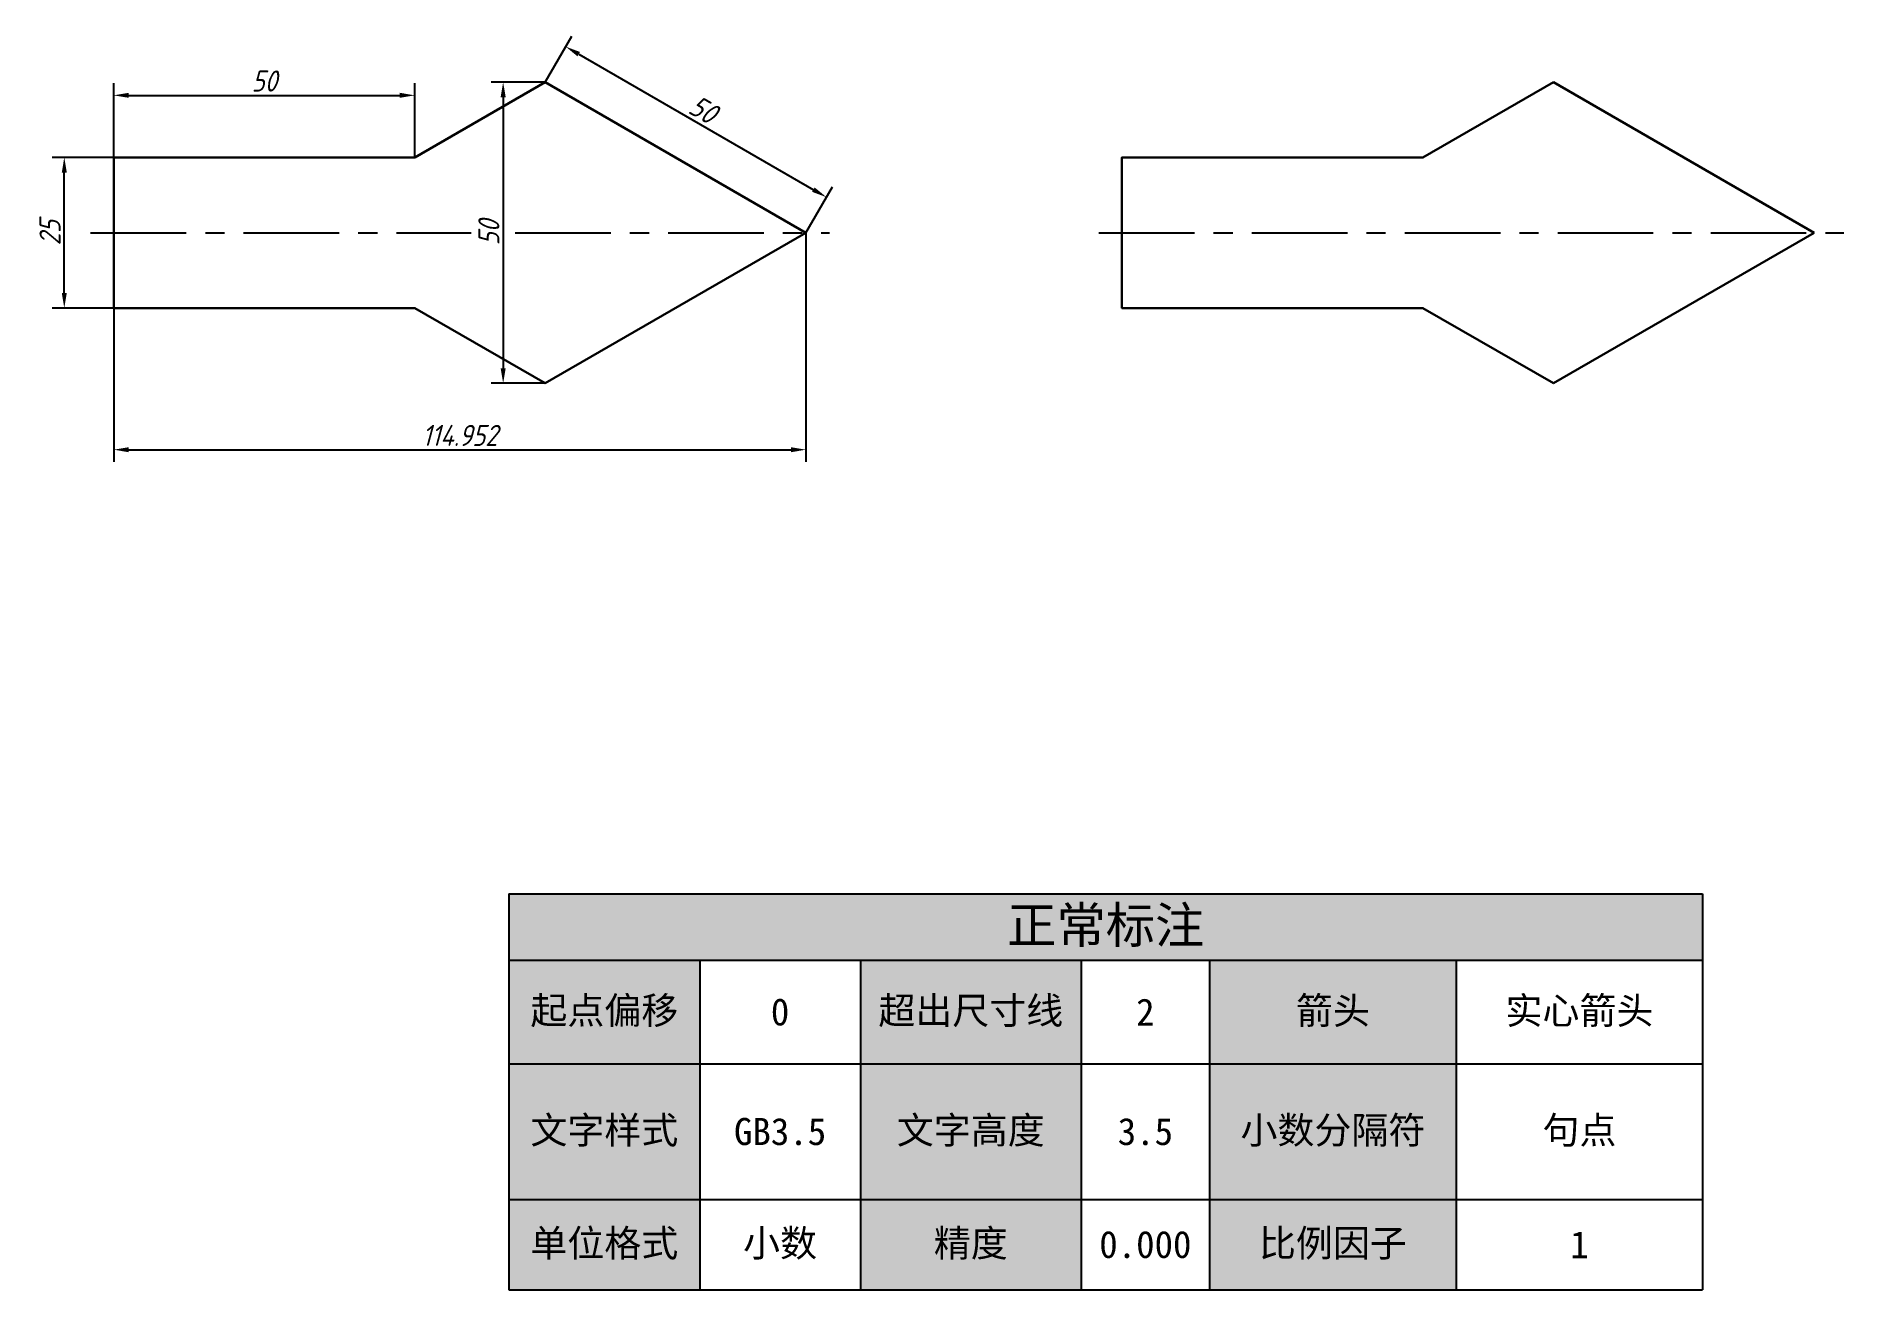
# Model space of a CAD drawing. Header units: millimetres. Extents: x 209 to 509, y 27 to 235.
import ezdxf

# ---------------------------------------------------------------- set-up
doc = ezdxf.new("R2010")
doc.units = ezdxf.units.MM
doc.linetypes.add('CENTER', pattern=[50.8, 31.75, -6.35, 6.35, -6.35])
doc.styles.add('GB3.5', font='gbeitc.shx', dxfattribs={"bigfont": 'gbcbig.shx'})
doc.dimstyles.new('111', dxfattribs={"dimtxt": 3.5, "dimasz": 2.5, "dimexe": 2, "dimexo": 0, "dimtad": 1, "dimdec": 3, "dimdsep": 46, "dimtxsty": 'GB3.5', "dimcen": 2.5, "dimadec": 0, "dimazin": 0, "dimtfac": 1, "dimtdec": 3, "dimtmove": 0, "dimatfit": 3, "dimfxl": 0, "dimarcsym": 0})

# ---------------------------------------------------------------- blocks, each defined once
blk = doc.blocks.new('*D1')
at = {"color": 0, "lineweight": -2, "transparency": 16777216}
for p, q in [((221.74, 215.36), (221.74, 227.67)), ((224.24, 225.67), (269.24, 225.67)), ((271.74, 215.36), (271.74, 227.67))]:
    blk.add_line(p, q, dxfattribs=at)
at = {"color": 0, "transparency": 16777216}
for points in [[(224.24, 226.09), (224.24, 225.26), (221.74, 225.67)], [(269.24, 226.09), (269.24, 225.26), (271.74, 225.67)]]:
    blk.add_solid(points, dxfattribs=at)
at = {"layer": 'Defpoints', "color": 0, "transparency": 16777216}
for p in [(271.74, 225.67), (221.74, 215.36), (271.74, 215.36)]:
    blk.add_point(p, dxfattribs=at)
at = {"color": 0, "transparency": 16777216, "insert": (246.74, 228.05), "char_height": 3.5, "attachment_point": 5, "style": 'GB3.5'}
blk.add_mtext('50', dxfattribs=at)
blk = doc.blocks.new('*D2')
at = {"color": 0, "lineweight": -2, "transparency": 16777216}
for p, q in [((221.74, 215.36), (211.53, 215.36)), ((213.53, 192.86), (213.53, 212.86)), ((221.74, 190.36), (211.53, 190.36))]:
    blk.add_line(p, q, dxfattribs=at)
at = {"color": 0, "transparency": 16777216}
for points in [[(213.12, 212.86), (213.95, 212.86), (213.53, 215.36)], [(213.12, 192.86), (213.95, 192.86), (213.53, 190.36)]]:
    blk.add_solid(points, dxfattribs=at)
at = {"layer": 'Defpoints', "color": 0, "transparency": 16777216}
for p in [(213.53, 215.36), (221.74, 215.36), (221.74, 190.36)]:
    blk.add_point(p, dxfattribs=at)
at = {"color": 0, "transparency": 16777216, "insert": (211.16, 202.86), "char_height": 3.5, "attachment_point": 5, "rotation": 90, "style": 'GB3.5'}
blk.add_mtext('25', dxfattribs=at)
blk = doc.blocks.new('*D5')
at = {"color": 0, "lineweight": -2, "transparency": 16777216}
for p, q in [((293.39, 227.86), (297.79, 235.5)), ((298.96, 232.51), (337.93, 210.01)), ((336.69, 202.86), (341.1, 210.5))]:
    blk.add_line(p, q, dxfattribs=at)
at = {"color": 0, "transparency": 16777216}
for points in [[(299.17, 232.87), (298.75, 232.15), (296.79, 233.76)], [(338.14, 210.37), (337.72, 209.65), (340.1, 208.76)]]:
    blk.add_solid(points, dxfattribs=at)
at = {"layer": 'Defpoints', "color": 0, "transparency": 16777216}
for p in [(293.39, 227.86), (340.1, 208.76), (336.69, 202.86)]:
    blk.add_point(p, dxfattribs=at)
at = {"color": 0, "transparency": 16777216, "insert": (319.63, 223.32), "char_height": 3.5, "attachment_point": 5, "rotation": 330, "style": 'GB3.5'}
blk.add_mtext('50', dxfattribs=at)
blk = doc.blocks.new('*D7')
at = {"color": 0, "lineweight": -2, "transparency": 16777216}
for p, q in [((336.69, 202.86), (336.69, 164.84)), ((221.74, 190.36), (221.74, 164.84)), ((224.24, 166.84), (334.19, 166.84))]:
    blk.add_line(p, q, dxfattribs=at)
at = {"color": 0, "transparency": 16777216}
for points in [[(224.24, 167.25), (224.24, 166.42), (221.74, 166.84)], [(334.19, 167.25), (334.19, 166.42), (336.69, 166.84)]]:
    blk.add_solid(points, dxfattribs=at)
at = {"layer": 'Defpoints', "color": 0, "transparency": 16777216}
for p in [(336.69, 202.86), (221.74, 190.36), (336.69, 166.84)]:
    blk.add_point(p, dxfattribs=at)
at = {"color": 0, "transparency": 16777216, "insert": (279.21, 169.21), "char_height": 3.5, "attachment_point": 5, "style": 'GB3.5'}
blk.add_mtext('114.952', dxfattribs=at)
blk = doc.blocks.new('*D8')
at = {"color": 0, "lineweight": -2, "transparency": 16777216}
for p, q in [((293.39, 227.86), (284.41, 227.86)), ((286.41, 225.36), (286.41, 180.36)), ((293.39, 177.86), (284.41, 177.86))]:
    blk.add_line(p, q, dxfattribs=at)
at = {"color": 0, "transparency": 16777216}
for points in [[(285.99, 225.36), (286.83, 225.36), (286.41, 227.86)], [(285.99, 180.36), (286.83, 180.36), (286.41, 177.86)]]:
    blk.add_solid(points, dxfattribs=at)
at = {"layer": 'Defpoints', "color": 0, "transparency": 16777216}
for p in [(293.39, 227.86), (286.41, 177.86), (293.39, 177.86)]:
    blk.add_point(p, dxfattribs=at)
at = {"color": 0, "transparency": 16777216, "insert": (284.04, 202.86), "char_height": 3.5, "attachment_point": 5, "rotation": 90, "style": 'GB3.5'}
blk.add_mtext('50', dxfattribs=at)
blk = doc.blocks.new('*T9')
at = {"color": 0, "linetype": 'ByBlock', "lineweight": -2, "transparency": 16777216}
for p, q in [((0, 0), (198.21, 0)), ((0, 0), (0, -65.72)), ((198.21, 0), (198.21, -65.72)), ((0, -11), (198.21, -11)), ((31.68, -11), (31.68, -65.72)), ((58.36, -11), (58.36, -65.72)), ((95.03, -11), (95.03, -65.72)), ((116.33, -11), (116.33, -65.72)), ((157.31, -11), (157.31, -65.72)), ((0, -28.22), (198.21, -28.22)), ((0, -50.72), (198.21, -50.72)), ((0, -65.72), (198.21, -65.72))]:
    blk.add_line(p, q, dxfattribs=at)
at = {"color": 177, "true_color": 0x293189, "transparency": 16777216}
blk.add_solid([(0, 0), (0, -11), (198.21, 0), (198.21, -11)], dxfattribs=at)
at = {"color": 116, "true_color": 0x136734, "transparency": 16777216}
for points in [[(0, -11), (0, -28.22), (31.68, -11), (31.68, -28.22)], [(58.36, -11), (58.36, -28.22), (95.03, -11), (95.03, -28.22)], [(116.33, -11), (116.33, -28.22), (157.31, -11), (157.31, -28.22)], [(0, -28.22), (0, -50.72), (31.68, -28.22), (31.68, -50.72)], [(58.36, -28.22), (58.36, -50.72), (95.03, -28.22), (95.03, -50.72)], [(116.33, -28.22), (116.33, -50.72), (157.31, -28.22), (157.31, -50.72)], [(0, -50.72), (0, -65.72), (31.68, -50.72), (31.68, -65.72)], [(58.36, -50.72), (58.36, -65.72), (95.03, -50.72), (95.03, -65.72)], [(116.33, -50.72), (116.33, -65.72), (157.31, -50.72), (157.31, -65.72)]]:
    blk.add_solid(points, dxfattribs=at)
at = {"color": 0, "transparency": 16777216, "attachment_point": 5}
for s, insert, char_height, width in [('{\\fSimSun|b0|i0|c134|p2;正常标注}', (99.1, -5.5), 6, 195.2081), ('{\\fSimSun|b0|i0|c134|p2;起点偏移}', (15.84, -19.61), 4.5, 28.6755), ('0', (45.02, -19.61), 4.5, 23.6823), ('{\\fSimSun|b0|i0|c134|p2;超出尺寸线}', (76.69, -19.61), 4.5, 33.6687), ('2', (105.68, -19.61), 4.5, 18.304), ('{\\fSimSun|b0|i0|c134|p2;箭头}', (136.82, -19.61), 4.5, 37.9801), ('{\\fSimSun|b0|i0|c134|p2;实心箭头}', (177.76, -19.61), 4.5, 37.8975), ('{\\fSimSun|b0|i0|c134|p2;文字样式}', (15.84, -39.47), 4.5, 28.6755), ('GB3.5', (45.02, -39.47), 4.5, 23.6823), ('{\\fSimSun|b0|i0|c134|p2;文字高度}', (76.69, -39.47), 4.5, 33.6687), ('3.5', (105.68, -39.47), 4.5, 18.304), ('{\\fSimSun|b0|i0|c134|p2;小数分隔符}', (136.82, -39.47), 4.5, 37.9801), ('{\\fSimSun|b0|i0|c134|p2;句点}', (177.76, -39.47), 4.5, 37.8975), ('{\\fSimSun|b0|i0|c134|p2;单位格式}', (15.84, -58.22), 4.5, 28.6755), ('{\\fSimSun|b0|i0|c134|p2;小数}', (45.02, -58.22), 4.5, 23.6823), ('{\\fSimSun|b0|i0|c134|p2;精度}', (76.69, -58.22), 4.5, 33.6687), ('{\\fSimSun|b0|i0|c134|p2;0.000}', (105.68, -58.22), 4.5, 18.304), ('{\\fSimSun|b0|i0|c134|p2;比例因子}', (136.82, -58.22), 4.5, 37.9801), ('1', (177.76, -58.22), 4.5, 37.8975)]:
    blk.add_mtext(s, dxfattribs=dict(at, insert=insert, char_height=char_height, width=width))

msp = doc.modelspace()

# ---------------------------------------------------------------- linework, layer by layer
at = {"lineweight": 30}
for p, q in [((293.3869, 227.8612), (271.7363, 215.3612)), ((336.6882, 202.8612), (293.3869, 227.8612)), ((460.8056, 227.8612), (439.1549, 215.3612)), ((504.1068, 202.8612), (460.8056, 227.8612)), ((293.3869, 177.8612), (336.6882, 202.8612)), ((460.8056, 177.8612), (504.1068, 202.8612)), ((271.7363, 190.3612), (293.3869, 177.8612)), ((439.1549, 190.3612), (460.8056, 177.8612))]:
    msp.add_line(p, q, dxfattribs=at)
at = {"color": 1, "linetype": 'CENTER', "ltscale": 0.5}
for p, q in [((217.9085, 202.8612), (281.1191, 202.8612)), ((288.412, 202.8612), (340.5744, 202.8612)), ((385.3272, 202.8612), (509.0404, 202.8612))]:
    msp.add_line(p, q, dxfattribs=at)
at = {"lineweight": 30}
for points in [[(271.7363, 190.3612), (221.7363, 190.3612), (221.7363, 215.3612), (271.7363, 215.3612)], [(439.1549, 190.3612), (389.1549, 190.3612), (389.1549, 215.3612), (439.1549, 215.3612)]]:
    msp.add_lwpolyline(points, dxfattribs=at)

# ---------------------------------------------------------------- block references
msp.add_blockref('*T9', (287.3723, 93.0819))

# ---------------------------------------------------------------- dimensions: what is measured, and where the dimension line sits
at = {"color": 3}
for base, p1, p2, angle, picture, middle in [((340.0958, 208.7634), (293.3869, 227.8612), (336.6882, 202.8612), 330, '*D5', (319.6327, 223.3202)), ((213.5326, 215.3612), (221.7363, 190.3612), (221.7363, 215.3612), 90, '*D2', (211.1576, 202.8612))]:
    dim = msp.add_linear_dim(base=base, p1=p1, p2=p2, angle=angle, dimstyle='111', dxfattribs=at)
    dim.commit()
    dim.dimension.update_dxf_attribs({"geometry": picture, "text_midpoint": middle})
for base, p1, p2, picture, middle in [((271.7363, 225.6733), (221.7363, 215.3612), (271.7363, 215.3612), '*D1', (246.7363, 228.0483)), ((336.6882, 166.8379), (221.7363, 190.3612), (336.6882, 202.8612), '*D7', (279.2122, 169.2129))]:
    dim = msp.add_linear_dim(base=base, p1=p1, p2=p2, dimstyle='111', dxfattribs=at)
    dim.commit()
    dim.dimension.update_dxf_attribs({"geometry": picture, "text_midpoint": middle})
dim = msp.add_linear_dim(base=(286.41, 177.8612), p1=(293.3869, 227.8612), p2=(293.3869, 177.8612), angle=90, dimstyle='111', dxfattribs=at)
dim.commit()
dim.dimension.update_dxf_attribs({"geometry": '*D8', "text_midpoint": (286.41, 202.8612), "dimtype": 160})

doc.saveas('drawing.dxf')
